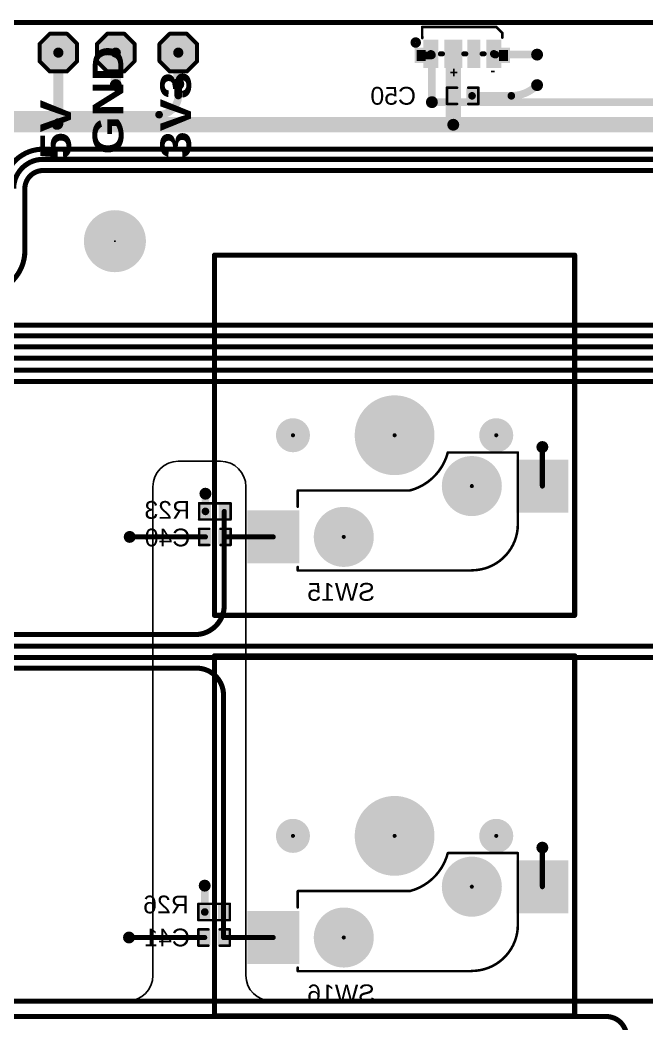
# Model space of a CAD drawing. Header units: inches. Extents: x 0 to 280, y 0 to 81.
# Drawn here: x 164.2 to 195.5, y 31.2 to 81.4 of the extents above; entities that cross this region are included whole.
import ezdxf

# ---------------------------------------------------------------- set-up
doc = ezdxf.new("R2010")
doc.units = ezdxf.units.IN
for name, color, linetype in [('Board Outline', 216, 'Continuous'), ('Bottom Layer', 5, 'Continuous'), ('Bottom Overlay', 54, 'Continuous'), ('Bottom Paste', 16, 'Continuous'), ('Bottom Solder', 6, 'Continuous'), ('Pad Holes', 156, 'Continuous'), ('Top Layer', 1, 'Continuous'), ('Top Overlay', 2, 'Continuous'), ('Top Paste', 8, 'Continuous'), ('Top Solder', 216, 'Continuous'), ('Via Holes', 16, 'Continuous')]:
    doc.layers.add(name, color=color, linetype=linetype)
doc.styles.add('Arial', font='', dxfattribs={"height": 0.2})
doc.styles.add('Arial Black_Bold', font='', dxfattribs={"height": 0.2})
doc.styles.add('Arial_Bold', font='', dxfattribs={"height": 0.2})
doc.styles.get('Arial').set_extended_font_data('Arial')
doc.styles.get('Arial Black_Bold').set_extended_font_data('Arial Black', bold=True)
doc.styles.get('Arial_Bold').set_extended_font_data('Arial', bold=True)

# ---------------------------------------------------------------- blocks, each defined once
blk = doc.blocks.new('T__________7')
at = {"layer": 'Top Layer'}
blk.add_hatch(color=1, dxfattribs=at).paths.add_polyline_path([(0.381, 0.762), (-0.381, 0.762), (-0.762, 0.381), (-0.762, -0.381), (-0.381, -0.762), (0.381, -0.762), (0.762, -0.381), (0.762, 0.381)])
at = {"layer": 'Top Paste'}
blk.add_hatch(color=8, dxfattribs=at).paths.add_polyline_path([(0.381, 0.762), (-0.381, 0.762), (-0.762, 0.381), (-0.762, -0.381), (-0.381, -0.762), (0.381, -0.762), (0.762, -0.381), (0.762, 0.381)])
at = {"layer": 'Top Solder'}
blk.add_hatch(color=216, dxfattribs=at).paths.add_polyline_path([(0.432, 0.864), (-0.432, 0.864), (-0.864, 0.432), (-0.864, -0.432), (-0.432, -0.864), (0.432, -0.864), (0.864, -0.432), (0.864, 0.432)])
at = {"layer": 'Top Overlay', "const_width": 0.2}
for points in [[(-0.94, 0.432), (-0.432, 0.94)], [(-0.432, 0.94), (0.432, 0.94)], [(0.432, 0.94), (0.94, 0.432)], [(-0.94, -0.432), (-0.94, 0.432)], [(0.94, -0.432), (0.94, 0.432)], [(-0.94, -0.432), (-0.432, -0.94)], [(0.432, -0.94), (0.94, -0.432)], [(-0.432, -0.94), (0.432, -0.94)]]:
    blk.add_lwpolyline(points, dxfattribs=at)
at = {"layer": 'Top Overlay', "const_width": 0.1}
for points in [[(-0.482, 0.94, 1), (-0.382, 0.94, 1)], [(-0.482, 0.94, 1), (-0.382, 0.94, 1)], [(0.382, 0.94, 1), (0.482, 0.94, 1)], [(0.382, 0.94, 1), (0.482, 0.94, 1)], [(-0.99, 0.432, 1), (-0.89, 0.432, 1)], [(-0.99, 0.432, 1), (-0.89, 0.432, 1)], [(0.89, 0.432, 1), (0.99, 0.432, 1)], [(0.89, 0.432, 1), (0.99, 0.432, 1)], [(-0.99, -0.432, 1), (-0.89, -0.432, 1)], [(-0.99, -0.432, 1), (-0.89, -0.432, 1)], [(0.89, -0.432, 1), (0.99, -0.432, 1)], [(0.89, -0.432, 1), (0.99, -0.432, 1)], [(-0.482, -0.94, 1), (-0.382, -0.94, 1)], [(-0.482, -0.94, 1), (-0.382, -0.94, 1)], [(0.382, -0.94, 1), (0.482, -0.94, 1)], [(0.382, -0.94, 1), (0.482, -0.94, 1)]]:
    blk.add_lwpolyline(points, format="xyb", close=True, dxfattribs=at)
blk = doc.blocks.new('T__________8')
at = {"layer": 'Top Layer'}
blk.add_hatch(color=1, dxfattribs=at).paths.add_polyline_path([(0.381, 0.762), (-0.381, 0.762), (-0.762, 0.381), (-0.762, -0.381), (-0.381, -0.762), (0.381, -0.762), (0.762, -0.381), (0.762, 0.381)])
at = {"layer": 'Top Paste'}
blk.add_hatch(color=8, dxfattribs=at).paths.add_polyline_path([(0.381, 0.762), (-0.381, 0.762), (-0.762, 0.381), (-0.762, -0.381), (-0.381, -0.762), (0.381, -0.762), (0.762, -0.381), (0.762, 0.381)])
at = {"layer": 'Top Solder'}
blk.add_hatch(color=216, dxfattribs=at).paths.add_polyline_path([(0.432, 0.864), (-0.432, 0.864), (-0.864, 0.432), (-0.864, -0.432), (-0.432, -0.864), (0.432, -0.864), (0.864, -0.432), (0.864, 0.432)])
at = {"layer": 'Top Overlay', "const_width": 0.2}
for points in [[(-0.94, 0.432), (-0.432, 0.94)], [(-0.432, 0.94), (0.432, 0.94)], [(0.432, 0.94), (0.94, 0.432)], [(-0.94, -0.432), (-0.94, 0.432)], [(0.94, -0.432), (0.94, 0.432)], [(-0.94, -0.432), (-0.432, -0.94)], [(0.432, -0.94), (0.94, -0.432)], [(-0.432, -0.94), (0.432, -0.94)]]:
    blk.add_lwpolyline(points, dxfattribs=at)
at = {"layer": 'Top Overlay', "const_width": 0.1}
for points in [[(-0.482, 0.94, 1), (-0.382, 0.94, 1)], [(-0.482, 0.94, 1), (-0.382, 0.94, 1)], [(0.382, 0.94, 1), (0.482, 0.94, 1)], [(0.382, 0.94, 1), (0.482, 0.94, 1)], [(-0.99, 0.432, 1), (-0.89, 0.432, 1)], [(-0.99, 0.432, 1), (-0.89, 0.432, 1)], [(0.89, 0.432, 1), (0.99, 0.432, 1)], [(0.89, 0.432, 1), (0.99, 0.432, 1)], [(-0.99, -0.432, 1), (-0.89, -0.432, 1)], [(-0.99, -0.432, 1), (-0.89, -0.432, 1)], [(0.89, -0.432, 1), (0.99, -0.432, 1)], [(0.89, -0.432, 1), (0.99, -0.432, 1)], [(-0.482, -0.94, 1), (-0.382, -0.94, 1)], [(-0.482, -0.94, 1), (-0.382, -0.94, 1)], [(0.382, -0.94, 1), (0.482, -0.94, 1)], [(0.382, -0.94, 1), (0.482, -0.94, 1)]]:
    blk.add_lwpolyline(points, format="xyb", close=True, dxfattribs=at)
blk = doc.blocks.new('T__________9')
at = {"layer": 'Top Layer'}
blk.add_hatch(color=1, dxfattribs=at).paths.add_polyline_path([(0.381, 0.762), (-0.381, 0.762), (-0.762, 0.381), (-0.762, -0.381), (-0.381, -0.762), (0.381, -0.762), (0.762, -0.381), (0.762, 0.381)])
at = {"layer": 'Top Paste'}
blk.add_hatch(color=8, dxfattribs=at).paths.add_polyline_path([(0.381, 0.762), (-0.381, 0.762), (-0.762, 0.381), (-0.762, -0.381), (-0.381, -0.762), (0.381, -0.762), (0.762, -0.381), (0.762, 0.381)])
at = {"layer": 'Top Solder'}
blk.add_hatch(color=216, dxfattribs=at).paths.add_polyline_path([(0.432, 0.864), (-0.432, 0.864), (-0.864, 0.432), (-0.864, -0.432), (-0.432, -0.864), (0.432, -0.864), (0.864, -0.432), (0.864, 0.432)])
at = {"layer": 'Top Overlay', "const_width": 0.2}
for points in [[(-0.94, 0.432), (-0.432, 0.94)], [(-0.432, 0.94), (0.432, 0.94)], [(0.432, 0.94), (0.94, 0.432)], [(-0.94, -0.432), (-0.94, 0.432)], [(0.94, -0.432), (0.94, 0.432)], [(-0.94, -0.432), (-0.432, -0.94)], [(0.432, -0.94), (0.94, -0.432)], [(-0.432, -0.94), (0.432, -0.94)]]:
    blk.add_lwpolyline(points, dxfattribs=at)
at = {"layer": 'Top Overlay', "const_width": 0.1}
for points in [[(-0.482, 0.94, 1), (-0.382, 0.94, 1)], [(-0.482, 0.94, 1), (-0.382, 0.94, 1)], [(0.382, 0.94, 1), (0.482, 0.94, 1)], [(0.382, 0.94, 1), (0.482, 0.94, 1)], [(-0.99, 0.432, 1), (-0.89, 0.432, 1)], [(-0.99, 0.432, 1), (-0.89, 0.432, 1)], [(0.89, 0.432, 1), (0.99, 0.432, 1)], [(0.89, 0.432, 1), (0.99, 0.432, 1)], [(-0.99, -0.432, 1), (-0.89, -0.432, 1)], [(-0.99, -0.432, 1), (-0.89, -0.432, 1)], [(0.89, -0.432, 1), (0.99, -0.432, 1)], [(0.89, -0.432, 1), (0.99, -0.432, 1)], [(-0.482, -0.94, 1), (-0.382, -0.94, 1)], [(-0.482, -0.94, 1), (-0.382, -0.94, 1)], [(0.382, -0.94, 1), (0.482, -0.94, 1)], [(0.382, -0.94, 1), (0.482, -0.94, 1)]]:
    blk.add_lwpolyline(points, format="xyb", close=True, dxfattribs=at)
blk = doc.blocks.new('SK6812SIDE_A_B_10')
at = {"layer": 'Bottom Layer'}
for points in [[(-1.85, 0.638), (-1.3, 0.638), (-1.3, -0.562), (-1.85, -0.562)], [(-0.8, 0.638), (-0.1, 0.638), (-0.1, -0.562), (-0.8, -0.562)], [(0.35, 0.638), (0.8, 0.638), (0.8, -0.562), (0.35, -0.562)], [(1.85, -0.562), (1.3, -0.562), (1.3, 0.638), (1.85, 0.638)], [(-2.285, 0.237), (-1.835, 0.237), (-1.835, -0.313), (-2.285, -0.313)], [(2.285, -0.313), (1.835, -0.313), (1.835, 0.237), (2.285, 0.237)]]:
    blk.add_hatch(color=5, dxfattribs=at).paths.add_polyline_path(points)
at = {"layer": 'Bottom Paste'}
for points in [[(-1.85, 0.638), (-1.3, 0.638), (-1.3, -0.562), (-1.85, -0.562)], [(-0.8, 0.638), (-0.1, 0.638), (-0.1, -0.562), (-0.8, -0.562)], [(0.35, 0.638), (0.8, 0.638), (0.8, -0.562), (0.35, -0.562)], [(1.85, -0.562), (1.3, -0.562), (1.3, 0.638), (1.85, 0.638)], [(-2.285, 0.237), (-1.835, 0.237), (-1.835, -0.313), (-2.285, -0.313)], [(2.285, -0.313), (1.835, -0.313), (1.835, 0.237), (2.285, 0.237)]]:
    blk.add_hatch(color=16, dxfattribs=at).paths.add_polyline_path(points)
at = {"layer": 'Bottom Solder'}
for points in [[(-1.952, 0.739), (-1.198, 0.739), (-1.198, -0.664), (-1.952, -0.664)], [(-0.902, 0.739), (0.002, 0.739), (0.002, -0.664), (-0.902, -0.664)], [(0.248, 0.739), (0.902, 0.739), (0.902, -0.664), (0.248, -0.664)], [(1.952, -0.664), (1.198, -0.664), (1.198, 0.739), (1.952, 0.739)], [(-2.387, 0.339), (-1.733, 0.339), (-1.733, -0.414), (-2.387, -0.414)], [(2.387, -0.414), (1.733, -0.414), (1.733, 0.339), (2.387, 0.339)]]:
    blk.add_hatch(color=6, dxfattribs=at).paths.add_polyline_path(points)
at = {"layer": 'Bottom Overlay'}
for points, const_width in [([(-2.006, 1.383), (1.704, 1.383)], 0.127), ([(-2.006, 1.383), (-2, 0.825)], 0.127), ([(1.704, 1.383), (2, 1.088)], 0.127), ([(2, 0.85), (2, 1.092)], 0.127), ([(-1.092, 0.038), (-0.994, 0.038)], 0.254), ([(0.078, 0.038), (0.176, 0.038)], 0.254), ([(0.992, 0.038), (1.09, 0.038)], 0.254)]:
    blk.add_lwpolyline(points, dxfattribs=dict(at, const_width=const_width))
for points, const_width in [([(-2.038, 1.383, 1), (-1.975, 1.383, 1)], 0.0635), ([(-2.038, 1.383, 1), (-1.975, 1.383, 1)], 0.0635), ([(1.673, 1.383, 1), (1.736, 1.383, 1)], 0.0635), ([(1.673, 1.383, 1), (1.736, 1.383, 1)], 0.0635), ([(1.968, 1.092, 1), (2.032, 1.092, 1)], 0.0635), ([(1.968, 1.088, 1), (2.032, 1.088, 1)], 0.0635), ([(-2.193, 0.604, 1), (-2.46, 0.604, 1)], 0.254), ([(-2.524, 0.604, 1), (-2.397, 0.604, 1)], 0.127), ([(-2.256, 0.604, 1), (-2.129, 0.604, 1)], 0.127), ([(-2.032, 0.825, 1), (-1.968, 0.825, 1)], 0.0635), ([(1.968, 0.85, 1), (2.032, 0.85, 1)], 0.0635), ([(-1.156, 0.038, 1), (-1.029, 0.038, 1)], 0.127), ([(-1.057, 0.038, 1), (-0.93, 0.038, 1)], 0.127), ([(0.014, 0.038, 1), (0.141, 0.038, 1)], 0.127), ([(0.113, 0.038, 1), (0.24, 0.038, 1)], 0.127), ([(0.929, 0.038, 1), (1.056, 0.038, 1)], 0.127), ([(1.027, 0.038, 1), (1.154, 0.038, 1)], 0.127)]:
    blk.add_lwpolyline(points, format="xyb", close=True, dxfattribs=dict(at, const_width=const_width))
at = {"layer": 'Bottom Overlay', "style": 'Arial_Bold', "text_generation_flag": 2}
for s, p in [('+', (-0.624, -0.652)), ('-', (1.408, -0.652))]:
    blk.add_text(s, height=0.5, rotation=180, dxfattribs=at).set_placement(p)
blk = doc.blocks.new('C___0402_B_14')
at = {"layer": 'Bottom Layer'}
for points in [[(-0.241, 0.318), (-0.241, -0.318), (-0.699, -0.318), (-0.699, 0.318)], [(0.699, 0.318), (0.699, -0.318), (0.241, -0.318), (0.241, 0.318)]]:
    blk.add_hatch(color=5, dxfattribs=at).paths.add_polyline_path(points)
at = {"layer": 'Bottom Paste'}
for points in [[(-0.241, 0.318), (-0.241, -0.318), (-0.699, -0.318), (-0.699, 0.318)], [(0.699, 0.318), (0.699, -0.318), (0.241, -0.318), (0.241, 0.318)]]:
    blk.add_hatch(color=16, dxfattribs=at).paths.add_polyline_path(points)
at = {"layer": 'Bottom Solder'}
for points in [[(-0.181, 0.377), (-0.181, -0.377), (-0.758, -0.377), (-0.758, 0.377)], [(0.758, 0.377), (0.758, -0.377), (0.181, -0.377), (0.181, 0.377)]]:
    blk.add_hatch(color=6, dxfattribs=at).paths.add_polyline_path(points)
at = {"layer": 'Bottom Overlay', "const_width": 0.127}
for points in [[(-0.279, 0.406), (-0.787, 0.406)], [(-0.787, 0.406), (-0.787, -0.406)], [(0.787, 0.406), (0.279, 0.406)], [(0.787, 0.406), (0.787, -0.406)], [(-0.279, -0.406), (-0.787, -0.406)], [(0.787, -0.406), (0.279, -0.406)]]:
    blk.add_lwpolyline(points, dxfattribs=at)
at = {"layer": 'Bottom Overlay', "const_width": 0.0635}
for points in [[(-0.819, 0.406, 1), (-0.756, 0.406, 1)], [(-0.819, 0.406, 1), (-0.756, 0.406, 1)], [(-0.311, 0.406, 1), (-0.248, 0.406, 1)], [(0.248, 0.406, 1), (0.311, 0.406, 1)], [(0.756, 0.406, 1), (0.819, 0.406, 1)], [(0.756, 0.406, 1), (0.819, 0.406, 1)], [(-0.819, -0.406, 1), (-0.756, -0.406, 1)], [(-0.819, -0.406, 1), (-0.756, -0.406, 1)], [(-0.311, -0.406, 1), (-0.248, -0.406, 1)], [(0.248, -0.406, 1), (0.311, -0.406, 1)], [(0.756, -0.406, 1), (0.819, -0.406, 1)], [(0.756, -0.406, 1), (0.819, -0.406, 1)]]:
    blk.add_lwpolyline(points, format="xyb", close=True, dxfattribs=at)
blk = doc.blocks.new('____0402_B_27')
at = {"layer": 'Bottom Layer'}
for points in [[(-0.241, 0.317), (-0.241, -0.318), (-0.699, -0.318), (-0.699, 0.317)], [(0.699, 0.317), (0.699, -0.318), (0.241, -0.318), (0.241, 0.317)]]:
    blk.add_hatch(color=5, dxfattribs=at).paths.add_polyline_path(points)
at = {"layer": 'Bottom Paste'}
for points in [[(-0.241, 0.317), (-0.241, -0.318), (-0.699, -0.318), (-0.699, 0.317)], [(0.699, 0.317), (0.699, -0.318), (0.241, -0.318), (0.241, 0.317)]]:
    blk.add_hatch(color=16, dxfattribs=at).paths.add_polyline_path(points)
at = {"layer": 'Bottom Solder'}
for points in [[(-0.181, 0.377), (-0.181, -0.377), (-0.758, -0.377), (-0.758, 0.377)], [(0.758, 0.377), (0.758, -0.377), (0.181, -0.377), (0.181, 0.377)]]:
    blk.add_hatch(color=6, dxfattribs=at).paths.add_polyline_path(points)
at = {"layer": 'Bottom Overlay', "const_width": 0.127}
for points in [[(-0.787, -0.406), (-0.787, 0.406)], [(-0.787, 0.406), (-0.279, 0.406)], [(0.279, 0.406), (0.787, 0.406)], [(0.787, -0.406), (0.787, 0.406)], [(-0.787, -0.406), (-0.279, -0.406)], [(0.279, -0.406), (0.787, -0.406)]]:
    blk.add_lwpolyline(points, dxfattribs=at)
at = {"layer": 'Bottom Overlay', "const_width": 0.0635}
for points in [[(-0.819, 0.406, 1), (-0.756, 0.406, 1)], [(-0.819, 0.406, 1), (-0.756, 0.406, 1)], [(-0.311, 0.406, 1), (-0.248, 0.406, 1)], [(0.248, 0.406, 1), (0.311, 0.406, 1)], [(0.756, 0.406, 1), (0.819, 0.406, 1)], [(0.756, 0.406, 1), (0.819, 0.406, 1)], [(-0.819, -0.406, 1), (-0.756, -0.406, 1)], [(-0.819, -0.406, 1), (-0.756, -0.406, 1)], [(-0.311, -0.406, 1), (-0.248, -0.406, 1)], [(0.248, -0.406, 1), (0.311, -0.406, 1)], [(0.756, -0.406, 1), (0.819, -0.406, 1)], [(0.756, -0.406, 1), (0.819, -0.406, 1)]]:
    blk.add_lwpolyline(points, format="xyb", close=True, dxfattribs=at)
blk = doc.blocks.new('____0402_B_28')
at = {"layer": 'Bottom Layer'}
for points in [[(-0.241, 0.317), (-0.241, -0.318), (-0.699, -0.318), (-0.699, 0.317)], [(0.699, 0.317), (0.699, -0.318), (0.241, -0.318), (0.241, 0.317)]]:
    blk.add_hatch(color=5, dxfattribs=at).paths.add_polyline_path(points)
at = {"layer": 'Bottom Paste'}
for points in [[(-0.241, 0.317), (-0.241, -0.318), (-0.699, -0.318), (-0.699, 0.317)], [(0.699, 0.317), (0.699, -0.318), (0.241, -0.318), (0.241, 0.317)]]:
    blk.add_hatch(color=16, dxfattribs=at).paths.add_polyline_path(points)
at = {"layer": 'Bottom Solder'}
for points in [[(-0.181, 0.377), (-0.181, -0.377), (-0.758, -0.377), (-0.758, 0.377)], [(0.758, 0.377), (0.758, -0.377), (0.181, -0.377), (0.181, 0.377)]]:
    blk.add_hatch(color=6, dxfattribs=at).paths.add_polyline_path(points)
at = {"layer": 'Bottom Overlay', "const_width": 0.127}
for points in [[(-0.787, -0.406), (-0.787, 0.406)], [(-0.787, 0.406), (-0.279, 0.406)], [(0.279, 0.406), (0.787, 0.406)], [(0.787, -0.406), (0.787, 0.406)], [(-0.787, -0.406), (-0.279, -0.406)], [(0.279, -0.406), (0.787, -0.406)]]:
    blk.add_lwpolyline(points, dxfattribs=at)
at = {"layer": 'Bottom Overlay', "const_width": 0.0635}
for points in [[(-0.819, 0.406, 1), (-0.756, 0.406, 1)], [(-0.819, 0.406, 1), (-0.756, 0.406, 1)], [(-0.311, 0.406, 1), (-0.248, 0.406, 1)], [(0.248, 0.406, 1), (0.311, 0.406, 1)], [(0.756, 0.406, 1), (0.819, 0.406, 1)], [(0.756, 0.406, 1), (0.819, 0.406, 1)], [(-0.819, -0.406, 1), (-0.756, -0.406, 1)], [(-0.819, -0.406, 1), (-0.756, -0.406, 1)], [(-0.311, -0.406, 1), (-0.248, -0.406, 1)], [(0.248, -0.406, 1), (0.311, -0.406, 1)], [(0.756, -0.406, 1), (0.819, -0.406, 1)], [(0.756, -0.406, 1), (0.819, -0.406, 1)]]:
    blk.add_lwpolyline(points, format="xyb", close=True, dxfattribs=at)
blk = doc.blocks.new('CPG151101S11_16_B_53')
at = {"layer": 'Bottom Layer'}
for points in [[(5.475, 3.815), (7.975, 3.815), (7.975, 1.265), (5.475, 1.265)], [(-7.975, 1.275), (-5.475, 1.275), (-5.475, -1.275), (-7.975, -1.275)]]:
    blk.add_hatch(color=5, dxfattribs=at).paths.add_polyline_path(points)
at = {"layer": 'Bottom Paste'}
for points in [[(5.475, 3.815), (7.975, 3.815), (7.975, 1.265), (5.475, 1.265)], [(-7.975, 1.275), (-5.475, 1.275), (-5.475, -1.275), (-7.975, -1.275)]]:
    blk.add_hatch(color=16, dxfattribs=at).paths.add_polyline_path(points)
at = {"layer": 'Bottom Solder'}
for points in [[(5.425, 3.865), (8.025, 3.865), (8.025, 1.215), (5.425, 1.215)], [(-8.025, 1.325), (-5.425, 1.325), (-5.425, -1.325), (-8.025, -1.325)]]:
    blk.add_hatch(color=6, dxfattribs=at).paths.add_polyline_path(points)
h = blk.add_hatch(color=6, dxfattribs=at)
edge = h.paths.add_edge_path()
edge.add_arc((3.2, 2.54), 0.102, 0, 360)
h = blk.add_hatch(color=6, dxfattribs=at)
edge = h.paths.add_edge_path()
edge.add_arc((-3.2, 0), 0.102, 0, 360)
h = blk.add_hatch(color=6, dxfattribs=at)
edge = h.paths.add_edge_path()
edge.add_arc((-4.42, -2.54), 0.102, 0, 360)
h = blk.add_hatch(color=6, dxfattribs=at)
edge = h.paths.add_edge_path()
edge.add_arc((0.66, -2.54), 0.102, 0, 360)
h = blk.add_hatch(color=6, dxfattribs=at)
edge = h.paths.add_edge_path()
edge.add_arc((5.74, -2.54), 0.102, 0, 360)
at = {"layer": 'Pad Holes'}
h = blk.add_hatch(color=7, dxfattribs=at)
edge = h.paths.add_edge_path()
edge.add_arc((3.2, 2.54), 1.5, 0, 360)
h = blk.add_hatch(color=7, dxfattribs=at)
edge = h.paths.add_edge_path()
edge.add_arc((-3.2, 0), 1.5, 0, 360)
h = blk.add_hatch(color=7, dxfattribs=at)
edge = h.paths.add_edge_path()
edge.add_arc((0.66, -2.54), 1.994, 0, 360)
h = blk.add_hatch(color=7, dxfattribs=at)
edge = h.paths.add_edge_path()
edge.add_arc((-4.42, -2.54), 0.851, 0, 360)
h = blk.add_hatch(color=7, dxfattribs=at)
edge = h.paths.add_edge_path()
edge.add_arc((5.74, -2.54), 0.851, 0, 360)
at = {"layer": 'Top Solder'}
h = blk.add_hatch(color=216, dxfattribs=at)
edge = h.paths.add_edge_path()
edge.add_arc((3.2, 2.54), 0.102, 0, 360)
h = blk.add_hatch(color=216, dxfattribs=at)
edge = h.paths.add_edge_path()
edge.add_arc((-3.2, 0), 0.102, 0, 360)
h = blk.add_hatch(color=216, dxfattribs=at)
edge = h.paths.add_edge_path()
edge.add_arc((-4.42, -2.54), 0.102, 0, 360)
h = blk.add_hatch(color=216, dxfattribs=at)
edge = h.paths.add_edge_path()
edge.add_arc((0.66, -2.54), 0.102, 0, 360)
h = blk.add_hatch(color=216, dxfattribs=at)
edge = h.paths.add_edge_path()
edge.add_arc((5.74, -2.54), 0.102, 0, 360)
at = {"layer": 'Bottom Overlay', "const_width": 0.127}
for points in [[(-5.5, 1.906, -0.414214), (-3.196, 4.21)], [(5.5, 4.22, -0.414214), (5.49, 4.21)], [(-2, -1.68, -0.271686), (-0.1, 0.22)]]:
    blk.add_lwpolyline(points, format="xyb", dxfattribs=at)
at = {"layer": 'Bottom Overlay', "const_width": 0.0635}
for points in [[(-3.228, 4.21, 1), (-3.165, 4.21, 1)], [(-3.218, 4.22, 1), (-3.155, 4.22, 1)], [(5.458, 4.21, 1), (5.522, 4.21, 1)], [(5.468, 4.22, 1), (5.532, 4.22, 1)], [(5.468, 4.22, 1), (5.532, 4.22, 1)], [(5.468, 4.22, 1), (5.532, 4.22, 1)], [(5.468, 4.046, 1), (5.532, 4.046, 1)], [(-5.532, 1.906, 1), (-5.468, 1.906, 1)], [(-5.532, 1.906, 1), (-5.468, 1.906, 1)], [(5.468, 1.034, 1), (5.532, 1.034, 1)], [(5.468, 0.47, 1), (5.532, 0.47, 1)], [(5.468, 0.47, 1), (5.532, 0.47, 1)], [(5.468, 0.47, 1), (5.532, 0.47, 1)], [(5.468, 0.47, 1), (5.532, 0.47, 1)], [(-0.132, 0.22, 1), (-0.068, 0.22, 1)], [(-0.132, 0.22, 1), (-0.068, 0.22, 1)], [(0.118, 0.22, 1), (0.182, 0.22, 1)], [(0.118, 0.22, 1), (0.182, 0.22, 1)], [(1.158, 0.22, 1), (1.222, 0.22, 1)], [(1.158, 0.22, 1), (1.222, 0.22, 1)], [(5.468, 0.22, 1), (5.532, 0.22, 1)], [(5.468, 0.22, 1), (5.532, 0.22, 1)], [(-5.532, -1.506, 1), (-5.468, -1.506, 1)], [(-5.532, -1.506, 1), (-5.468, -1.506, 1)], [(-5.532, -1.68, 1), (-5.468, -1.68, 1)], [(-5.532, -1.68, 1), (-5.468, -1.68, 1)], [(-2.032, -1.68, 1), (-1.968, -1.68, 1)], [(-2.032, -1.68, 1), (-1.968, -1.68, 1)]]:
    blk.add_lwpolyline(points, format="xyb", close=True, dxfattribs=at)
at = {"layer": 'Bottom Overlay', "const_width": 0.127}
for points in [[(5.5, 4.22), (-3.186, 4.22)], [(5.5, 4.22), (5.5, 4.046)], [(-5.5, 1.906), (-5.5, -1.506)], [(5.5, 1.034), (5.5, 0.47)], [(5.5, 0.47), (5.5, 0.47)], [(5.5, 0.47), (5.5, 0.22)], [(0.15, 0.22), (-0.1, 0.22)], [(1.19, 0.22), (0.15, 0.22)], [(5.5, 0.22), (1.19, 0.22)], [(-5.5, -1.506), (-5.5, -1.68)], [(-2, -1.68), (-5.5, -1.68)]]:
    blk.add_lwpolyline(points, dxfattribs=at)
blk = doc.blocks.new('CPG151101S11_16_B_54')
at = {"layer": 'Bottom Layer'}
for points in [[(5.475, 3.815), (7.975, 3.815), (7.975, 1.265), (5.475, 1.265)], [(-7.975, 1.275), (-5.475, 1.275), (-5.475, -1.275), (-7.975, -1.275)]]:
    blk.add_hatch(color=5, dxfattribs=at).paths.add_polyline_path(points)
at = {"layer": 'Bottom Paste'}
for points in [[(5.475, 3.815), (7.975, 3.815), (7.975, 1.265), (5.475, 1.265)], [(-7.975, 1.275), (-5.475, 1.275), (-5.475, -1.275), (-7.975, -1.275)]]:
    blk.add_hatch(color=16, dxfattribs=at).paths.add_polyline_path(points)
at = {"layer": 'Bottom Solder'}
for points in [[(5.425, 3.865), (8.025, 3.865), (8.025, 1.215), (5.425, 1.215)], [(-8.025, 1.325), (-5.425, 1.325), (-5.425, -1.325), (-8.025, -1.325)]]:
    blk.add_hatch(color=6, dxfattribs=at).paths.add_polyline_path(points)
h = blk.add_hatch(color=6, dxfattribs=at)
edge = h.paths.add_edge_path()
edge.add_arc((3.2, 2.54), 0.102, 0, 360)
h = blk.add_hatch(color=6, dxfattribs=at)
edge = h.paths.add_edge_path()
edge.add_arc((-3.2, 0), 0.102, 0, 360)
h = blk.add_hatch(color=6, dxfattribs=at)
edge = h.paths.add_edge_path()
edge.add_arc((-4.42, -2.54), 0.102, 0, 360)
h = blk.add_hatch(color=6, dxfattribs=at)
edge = h.paths.add_edge_path()
edge.add_arc((0.66, -2.54), 0.102, 0, 360)
h = blk.add_hatch(color=6, dxfattribs=at)
edge = h.paths.add_edge_path()
edge.add_arc((5.74, -2.54), 0.102, 0, 360)
at = {"layer": 'Pad Holes'}
h = blk.add_hatch(color=7, dxfattribs=at)
edge = h.paths.add_edge_path()
edge.add_arc((3.2, 2.54), 1.5, 0, 360)
h = blk.add_hatch(color=7, dxfattribs=at)
edge = h.paths.add_edge_path()
edge.add_arc((-3.2, 0), 1.5, 0, 360)
h = blk.add_hatch(color=7, dxfattribs=at)
edge = h.paths.add_edge_path()
edge.add_arc((0.66, -2.54), 1.994, 0, 360)
h = blk.add_hatch(color=7, dxfattribs=at)
edge = h.paths.add_edge_path()
edge.add_arc((-4.42, -2.54), 0.851, 0, 360)
h = blk.add_hatch(color=7, dxfattribs=at)
edge = h.paths.add_edge_path()
edge.add_arc((5.74, -2.54), 0.851, 0, 360)
at = {"layer": 'Top Solder'}
h = blk.add_hatch(color=216, dxfattribs=at)
edge = h.paths.add_edge_path()
edge.add_arc((3.2, 2.54), 0.102, 0, 360)
h = blk.add_hatch(color=216, dxfattribs=at)
edge = h.paths.add_edge_path()
edge.add_arc((-3.2, 0), 0.102, 0, 360)
h = blk.add_hatch(color=216, dxfattribs=at)
edge = h.paths.add_edge_path()
edge.add_arc((-4.42, -2.54), 0.102, 0, 360)
h = blk.add_hatch(color=216, dxfattribs=at)
edge = h.paths.add_edge_path()
edge.add_arc((0.66, -2.54), 0.102, 0, 360)
h = blk.add_hatch(color=216, dxfattribs=at)
edge = h.paths.add_edge_path()
edge.add_arc((5.74, -2.54), 0.102, 0, 360)
at = {"layer": 'Bottom Overlay', "const_width": 0.127}
for points in [[(-5.5, 1.906, -0.414214), (-3.196, 4.21)], [(5.5, 4.22, -0.414214), (5.49, 4.21)], [(-2, -1.68, -0.271686), (-0.1, 0.22)]]:
    blk.add_lwpolyline(points, format="xyb", dxfattribs=at)
at = {"layer": 'Bottom Overlay', "const_width": 0.0635}
for points in [[(-3.228, 4.21, 1), (-3.165, 4.21, 1)], [(-3.218, 4.22, 1), (-3.155, 4.22, 1)], [(5.458, 4.21, 1), (5.522, 4.21, 1)], [(5.468, 4.22, 1), (5.532, 4.22, 1)], [(5.468, 4.22, 1), (5.532, 4.22, 1)], [(5.468, 4.22, 1), (5.532, 4.22, 1)], [(5.468, 4.046, 1), (5.532, 4.046, 1)], [(-5.532, 1.906, 1), (-5.468, 1.906, 1)], [(-5.532, 1.906, 1), (-5.468, 1.906, 1)], [(5.468, 1.034, 1), (5.532, 1.034, 1)], [(5.468, 0.47, 1), (5.532, 0.47, 1)], [(5.468, 0.47, 1), (5.532, 0.47, 1)], [(5.468, 0.47, 1), (5.532, 0.47, 1)], [(5.468, 0.47, 1), (5.532, 0.47, 1)], [(-0.132, 0.22, 1), (-0.068, 0.22, 1)], [(-0.132, 0.22, 1), (-0.068, 0.22, 1)], [(0.118, 0.22, 1), (0.182, 0.22, 1)], [(0.118, 0.22, 1), (0.182, 0.22, 1)], [(1.158, 0.22, 1), (1.222, 0.22, 1)], [(1.158, 0.22, 1), (1.222, 0.22, 1)], [(5.468, 0.22, 1), (5.532, 0.22, 1)], [(5.468, 0.22, 1), (5.532, 0.22, 1)], [(-5.532, -1.506, 1), (-5.468, -1.506, 1)], [(-5.532, -1.506, 1), (-5.468, -1.506, 1)], [(-5.532, -1.68, 1), (-5.468, -1.68, 1)], [(-5.532, -1.68, 1), (-5.468, -1.68, 1)], [(-2.032, -1.68, 1), (-1.968, -1.68, 1)], [(-2.032, -1.68, 1), (-1.968, -1.68, 1)]]:
    blk.add_lwpolyline(points, format="xyb", close=True, dxfattribs=at)
at = {"layer": 'Bottom Overlay', "const_width": 0.127}
for points in [[(5.5, 4.22), (-3.186, 4.22)], [(5.5, 4.22), (5.5, 4.046)], [(-5.5, 1.906), (-5.5, -1.506)], [(5.5, 1.034), (5.5, 0.47)], [(5.5, 0.47), (5.5, 0.47)], [(5.5, 0.47), (5.5, 0.22)], [(0.15, 0.22), (-0.1, 0.22)], [(1.19, 0.22), (0.15, 0.22)], [(5.5, 0.22), (1.19, 0.22)], [(-5.5, -1.506), (-5.5, -1.68)], [(-2, -1.68), (-5.5, -1.68)]]:
    blk.add_lwpolyline(points, dxfattribs=at)
blk = doc.blocks.new('R___0402_B_85')
at = {"layer": 'Bottom Layer'}
for points in [[(-0.241, 0.317), (-0.241, -0.318), (-0.699, -0.318), (-0.699, 0.317)], [(0.699, 0.317), (0.699, -0.318), (0.241, -0.318), (0.241, 0.317)]]:
    blk.add_hatch(color=5, dxfattribs=at).paths.add_polyline_path(points)
at = {"layer": 'Bottom Paste'}
for points in [[(-0.241, 0.317), (-0.241, -0.318), (-0.699, -0.318), (-0.699, 0.317)], [(0.699, 0.317), (0.699, -0.318), (0.241, -0.318), (0.241, 0.317)]]:
    blk.add_hatch(color=16, dxfattribs=at).paths.add_polyline_path(points)
at = {"layer": 'Bottom Solder'}
for points in [[(-0.186, 0.373), (-0.186, -0.373), (-0.754, -0.373), (-0.754, 0.373)], [(0.754, 0.373), (0.754, -0.373), (0.186, -0.373), (0.186, 0.373)]]:
    blk.add_hatch(color=6, dxfattribs=at).paths.add_polyline_path(points)
at = {"layer": 'Bottom Overlay'}
for points, const_width in [([(-0.787, -0.406), (-0.787, 0.406)], 0.127), ([(-0.787, 0.406), (0.787, 0.406)], 0.127), ([(-0.813, 0.432), (0.813, 0.432)], 0.00323), ([(0.787, -0.406), (0.787, 0.406)], 0.127), ([(-0.787, -0.406), (0.787, -0.406)], 0.127)]:
    blk.add_lwpolyline(points, dxfattribs=dict(at, const_width=const_width))
for points, const_width in [([(-0.819, 0.406, 1), (-0.756, 0.406, 1)], 0.0635), ([(-0.819, 0.406, 1), (-0.756, 0.406, 1)], 0.0635), ([(-0.814, 0.432, 1), (-0.812, 0.432, 1)], 0.00161), ([(0.756, 0.406, 1), (0.819, 0.406, 1)], 0.0635), ([(0.756, 0.406, 1), (0.819, 0.406, 1)], 0.0635), ([(0.812, 0.432, 1), (0.814, 0.432, 1)], 0.00161), ([(-0.819, -0.406, 1), (-0.756, -0.406, 1)], 0.0635), ([(-0.819, -0.406, 1), (-0.756, -0.406, 1)], 0.0635), ([(0.756, -0.406, 1), (0.819, -0.406, 1)], 0.0635), ([(0.756, -0.406, 1), (0.819, -0.406, 1)], 0.0635)]:
    blk.add_lwpolyline(points, format="xyb", close=True, dxfattribs=dict(at, const_width=const_width))
blk = doc.blocks.new('R___0402_B_88')
at = {"layer": 'Bottom Layer'}
for points in [[(-0.241, 0.317), (-0.241, -0.318), (-0.699, -0.318), (-0.699, 0.317)], [(0.699, 0.317), (0.699, -0.318), (0.241, -0.318), (0.241, 0.317)]]:
    blk.add_hatch(color=5, dxfattribs=at).paths.add_polyline_path(points)
at = {"layer": 'Bottom Paste'}
for points in [[(-0.241, 0.317), (-0.241, -0.318), (-0.699, -0.318), (-0.699, 0.317)], [(0.699, 0.317), (0.699, -0.318), (0.241, -0.318), (0.241, 0.317)]]:
    blk.add_hatch(color=16, dxfattribs=at).paths.add_polyline_path(points)
at = {"layer": 'Bottom Solder'}
for points in [[(-0.186, 0.373), (-0.186, -0.373), (-0.754, -0.373), (-0.754, 0.373)], [(0.754, 0.373), (0.754, -0.373), (0.186, -0.373), (0.186, 0.373)]]:
    blk.add_hatch(color=6, dxfattribs=at).paths.add_polyline_path(points)
at = {"layer": 'Bottom Overlay'}
for points, const_width in [([(-0.787, -0.406), (-0.787, 0.406)], 0.127), ([(-0.787, 0.406), (0.787, 0.406)], 0.127), ([(-0.813, 0.432), (0.813, 0.432)], 0.00323), ([(0.787, -0.406), (0.787, 0.406)], 0.127), ([(-0.787, -0.406), (0.787, -0.406)], 0.127)]:
    blk.add_lwpolyline(points, dxfattribs=dict(at, const_width=const_width))
for points, const_width in [([(-0.819, 0.406, 1), (-0.756, 0.406, 1)], 0.0635), ([(-0.819, 0.406, 1), (-0.756, 0.406, 1)], 0.0635), ([(-0.814, 0.432, 1), (-0.812, 0.432, 1)], 0.00161), ([(0.756, 0.406, 1), (0.819, 0.406, 1)], 0.0635), ([(0.756, 0.406, 1), (0.819, 0.406, 1)], 0.0635), ([(0.812, 0.432, 1), (0.814, 0.432, 1)], 0.00161), ([(-0.819, -0.406, 1), (-0.756, -0.406, 1)], 0.0635), ([(-0.819, -0.406, 1), (-0.756, -0.406, 1)], 0.0635), ([(0.756, -0.406, 1), (0.819, -0.406, 1)], 0.0635), ([(0.756, -0.406, 1), (0.819, -0.406, 1)], 0.0635)]:
    blk.add_lwpolyline(points, format="xyb", close=True, dxfattribs=dict(at, const_width=const_width))

msp = doc.modelspace()

# ---------------------------------------------------------------- hatches: boundary and pattern name
at = {"layer": 'Bottom Layer'}
h = msp.add_hatch(color=5, dxfattribs=at)
edge = h.paths.add_edge_path()
edge.add_arc((189.992, 79.681), 0.3, 0, 360)
h = msp.add_hatch(color=5, dxfattribs=at)
edge = h.paths.add_edge_path()
edge.add_arc((168.935, 78.156), 0.3, 0, 360)
h = msp.add_hatch(color=5, dxfattribs=at)
edge = h.paths.add_edge_path()
edge.add_arc((172.06, 78.207), 0.3, 0, 360)
h = msp.add_hatch(color=5, dxfattribs=at)
edge = h.paths.add_edge_path()
edge.add_arc((189.992, 78.156), 0.3, 0, 360)
h = msp.add_hatch(color=5, dxfattribs=at)
edge = h.paths.add_edge_path()
edge.add_arc((184.734, 77.305), 0.3, 0, 360)
h = msp.add_hatch(color=5, dxfattribs=at)
edge = h.paths.add_edge_path()
edge.add_arc((185.801, 76.175), 0.3, 0, 360)
h = msp.add_hatch(color=5, dxfattribs=at)
edge = h.paths.add_edge_path()
edge.add_arc((190.255, 60.071), 0.3, 0, 360)
h = msp.add_hatch(color=5, dxfattribs=at)
edge = h.paths.add_edge_path()
edge.add_arc((173.417, 57.739), 0.3, 0, 360)
h = msp.add_hatch(color=5, dxfattribs=at)
edge = h.paths.add_edge_path()
edge.add_arc((169.632, 55.58), 0.3, 0, 360)
h = msp.add_hatch(color=5, dxfattribs=at)
edge = h.paths.add_edge_path()
edge.add_arc((190.255, 40.051), 0.3, 0, 360)
h = msp.add_hatch(color=5, dxfattribs=at)
edge = h.paths.add_edge_path()
edge.add_arc((173.38, 38.154), 0.3, 0, 360)
h = msp.add_hatch(color=5, dxfattribs=at)
edge = h.paths.add_edge_path()
edge.add_arc((169.596, 35.56), 0.3, 0, 360)
at = {"layer": 'Bottom Solder'}
h = msp.add_hatch(color=6, dxfattribs=at)
edge = h.paths.add_edge_path()
edge.add_arc((168.892, 70.358), 0.0508, 0, 360)
at = {"layer": 'Pad Holes'}
h = msp.add_hatch(color=7, dxfattribs=at)
edge = h.paths.add_edge_path()
edge.add_arc((168.892, 70.358), 1.55, 0, 360)
at = {"layer": 'Top Layer'}
h = msp.add_hatch(color=1, dxfattribs=at)
edge = h.paths.add_edge_path()
edge.add_arc((189.992, 79.681), 0.3, 0, 360)
h = msp.add_hatch(color=1, dxfattribs=at)
edge = h.paths.add_edge_path()
edge.add_arc((168.935, 78.156), 0.3, 0, 360)
h = msp.add_hatch(color=1, dxfattribs=at)
edge = h.paths.add_edge_path()
edge.add_arc((172.06, 78.207), 0.3, 0, 360)
h = msp.add_hatch(color=1, dxfattribs=at)
edge = h.paths.add_edge_path()
edge.add_arc((189.992, 78.156), 0.3, 0, 360)
h = msp.add_hatch(color=1, dxfattribs=at)
edge = h.paths.add_edge_path()
edge.add_arc((184.734, 77.305), 0.3, 0, 360)
h = msp.add_hatch(color=1, dxfattribs=at)
edge = h.paths.add_edge_path()
edge.add_arc((185.801, 76.175), 0.3, 0, 360)
h = msp.add_hatch(color=1, dxfattribs=at)
edge = h.paths.add_edge_path()
edge.add_arc((190.255, 60.071), 0.3, 0, 360)
h = msp.add_hatch(color=1, dxfattribs=at)
edge = h.paths.add_edge_path()
edge.add_arc((173.417, 57.739), 0.3, 0, 360)
h = msp.add_hatch(color=1, dxfattribs=at)
edge = h.paths.add_edge_path()
edge.add_arc((169.632, 55.58), 0.3, 0, 360)
h = msp.add_hatch(color=1, dxfattribs=at)
edge = h.paths.add_edge_path()
edge.add_arc((190.255, 40.051), 0.3, 0, 360)
h = msp.add_hatch(color=1, dxfattribs=at)
edge = h.paths.add_edge_path()
edge.add_arc((173.38, 38.154), 0.3, 0, 360)
h = msp.add_hatch(color=1, dxfattribs=at)
edge = h.paths.add_edge_path()
edge.add_arc((169.596, 35.56), 0.3, 0, 360)
at = {"layer": 'Top Solder'}
h = msp.add_hatch(color=216, dxfattribs=at)
edge = h.paths.add_edge_path()
edge.add_arc((168.892, 70.358), 0.0508, 0, 360)
at = {"layer": 'Via Holes'}
h = msp.add_hatch(color=7, dxfattribs=at)
edge = h.paths.add_edge_path()
edge.add_arc((189.992, 79.681), 0.15, 0, 360)
h = msp.add_hatch(color=7, dxfattribs=at)
edge = h.paths.add_edge_path()
edge.add_arc((168.935, 78.156), 0.15, 0, 360)
h = msp.add_hatch(color=7, dxfattribs=at)
edge = h.paths.add_edge_path()
edge.add_arc((172.06, 78.207), 0.15, 0, 360)
h = msp.add_hatch(color=7, dxfattribs=at)
edge = h.paths.add_edge_path()
edge.add_arc((189.992, 78.156), 0.15, 0, 360)
h = msp.add_hatch(color=7, dxfattribs=at)
edge = h.paths.add_edge_path()
edge.add_arc((184.734, 77.305), 0.15, 0, 360)
h = msp.add_hatch(color=7, dxfattribs=at)
edge = h.paths.add_edge_path()
edge.add_arc((185.801, 76.175), 0.15, 0, 360)
h = msp.add_hatch(color=7, dxfattribs=at)
edge = h.paths.add_edge_path()
edge.add_arc((190.255, 60.071), 0.15, 0, 360)
h = msp.add_hatch(color=7, dxfattribs=at)
edge = h.paths.add_edge_path()
edge.add_arc((173.417, 57.739), 0.15, 0, 360)
h = msp.add_hatch(color=7, dxfattribs=at)
edge = h.paths.add_edge_path()
edge.add_arc((169.632, 55.58), 0.15, 0, 360)
h = msp.add_hatch(color=7, dxfattribs=at)
edge = h.paths.add_edge_path()
edge.add_arc((190.255, 40.051), 0.15, 0, 360)
h = msp.add_hatch(color=7, dxfattribs=at)
edge = h.paths.add_edge_path()
edge.add_arc((173.38, 38.154), 0.15, 0, 360)
h = msp.add_hatch(color=7, dxfattribs=at)
edge = h.paths.add_edge_path()
edge.add_arc((169.596, 35.56), 0.15, 0, 360)

# ---------------------------------------------------------------- linework, layer by layer
at = {"layer": 'Board Outline', "const_width": 0.254}
msp.add_lwpolyline([(2.997, 81.28), (276.403, 81.28)], dxfattribs=at)
at = {"layer": 'Bottom Layer'}
for points, const_width in [([(184.192, 79.643), (184.734, 79.643)], 0.381), ([(184.677, 79.643), (184.734, 79.643)], 0.381), ([(184.734, 79.643), (184.734, 79.661)], 0.381), ([(184.734, 77.305), (184.734, 79.661)], 0.381), ([(185.802, 76.175), (185.802, 79.718)], 0.762), ([(187.918, 79.681), (189.992, 79.681)], 0.381), ([(172.06, 77.639), (172.06, 78.207)], 0.381), ([(186.741, 77.622), (188.704, 77.622)], 0.381), ([(158.543, 76.679), (171.1, 76.679)], 0.381), ([(185.801, 76.175), (185.802, 76.175)], 0.762), ([(165.303, 74.957), (265.477, 74.957)], 0.254), ([(165.303, 74.449), (265.391, 74.449)], 0.254), ([(165.303, 73.889), (265.379, 73.889)], 0.254), ([(164.391, 69.875), (164.391, 72.976)], 0.254), ([(148.887, 66.167), (247.29, 66.167)], 0.254), ([(149.091, 65.634), (246.759, 65.634)], 0.254), ([(149.304, 65.075), (246.018, 65.075)], 0.254), ([(149.5, 64.514), (245.093, 64.514)], 0.254), ([(149.835, 63.906), (244.921, 63.906)], 0.254), ([(149.835, 63.348), (244.768, 63.348)], 0.254), ([(190.255, 58.12), (190.255, 60.071)], 0.254), ([(173.417, 56.855), (173.417, 57.739)], 0.381), ([(174.357, 52.163), (174.357, 56.855)], 0.254), ([(169.632, 55.58), (173.417, 55.58)], 0.254), ([(174.357, 55.58), (176.805, 55.58)], 0.254), ([(127.369, 50.698), (172.892, 50.698)], 0.254), ([(127.429, 50.116), (212.664, 50.116)], 0.254), ([(127.316, 49.555), (212.767, 49.555)], 0.254), ([(127.126, 49.022), (172.973, 49.022)], 0.254), ([(174.32, 36.835), (174.32, 47.675)], 0.254), ([(190.255, 38.1), (190.255, 40.051)], 0.254), ([(173.38, 36.835), (173.38, 38.154)], 0.381), ([(174.32, 35.56), (174.32, 36.835)], 0.254), ([(169.596, 35.56), (173.38, 35.56)], 0.254), ([(174.32, 35.56), (176.805, 35.56)], 0.254), ([(117.91, 32.375), (213.766, 32.375)], 0.254), ([(117.91, 31.613), (193.446, 31.613)], 0.254)]:
    msp.add_lwpolyline(points, dxfattribs=dict(at, const_width=const_width))
for points, const_width in [([(184.097, 79.643, 1), (184.287, 79.643, 1)], 0.191), ([(184.582, 79.718, 1), (184.772, 79.718, 1)], 0.191), ([(184.582, 79.643, 1), (184.772, 79.643, 1)], 0.191), ([(184.639, 79.661, 1), (184.829, 79.661, 1)], 0.191), ([(184.639, 79.661, 1), (184.829, 79.661, 1)], 0.191), ([(184.639, 79.661, 1), (184.829, 79.661, 1)], 0.191), ([(184.639, 79.643, 1), (184.829, 79.643, 1)], 0.191), ([(184.639, 79.643, 1), (184.829, 79.643, 1)], 0.191), ([(184.639, 79.643, 1), (184.829, 79.643, 1)], 0.191), ([(185.612, 79.718, 1), (185.993, 79.718, 1)], 0.381), ([(187.732, 79.718, 1), (187.922, 79.718, 1)], 0.191), ([(187.822, 79.681, 1), (188.013, 79.681, 1)], 0.191), ([(187.822, 79.681, 1), (188.013, 79.681, 1)], 0.191), ([(189.897, 79.681, 1), (190.087, 79.681, 1)], 0.191), ([(171.964, 78.207, 1), (172.155, 78.207, 1)], 0.191), ([(189.897, 78.156, 1), (190.087, 78.156, 1)], 0.191), ([(171.964, 77.639, 1), (172.155, 77.639, 1)], 0.191), ([(171.964, 77.639, 1), (172.155, 77.639, 1)], 0.191), ([(186.646, 77.622, 1), (186.836, 77.622, 1)], 0.191), ([(188.609, 77.622, 1), (188.8, 77.622, 1)], 0.191), ([(188.609, 77.622, 1), (188.8, 77.622, 1)], 0.191), ([(184.639, 77.305, 1), (184.829, 77.305, 1)], 0.191), ([(171.004, 76.679, 1), (171.195, 76.679, 1)], 0.191), ([(171.004, 76.679, 1), (171.195, 76.679, 1)], 0.191), ([(185.611, 76.175, 1), (185.992, 76.175, 1)], 0.381), ([(185.612, 76.175, 1), (185.993, 76.175, 1)], 0.381), ([(185.612, 76.175, 1), (185.993, 76.175, 1)], 0.381), ([(165.24, 74.957, 1), (165.367, 74.957, 1)], 0.127), ([(165.24, 74.957, 1), (165.367, 74.957, 1)], 0.127), ([(165.24, 74.449, 1), (165.367, 74.449, 1)], 0.127), ([(165.24, 74.449, 1), (165.367, 74.449, 1)], 0.127), ([(165.24, 73.889, 1), (165.367, 73.889, 1)], 0.127), ([(165.24, 73.889, 1), (165.367, 73.889, 1)], 0.127), ([(164.327, 72.976, 1), (164.454, 72.976, 1)], 0.127), ([(164.327, 72.976, 1), (164.454, 72.976, 1)], 0.127), ([(164.327, 69.875, 1), (164.454, 69.875, 1)], 0.127), ([(164.327, 69.875, 1), (164.454, 69.875, 1)], 0.127), ([(190.192, 60.071, 1), (190.319, 60.071, 1)], 0.127), ([(190.192, 58.12, 1), (190.319, 58.12, 1)], 0.127), ([(173.322, 57.739, 1), (173.512, 57.739, 1)], 0.191), ([(173.322, 56.855, 1), (173.512, 56.855, 1)], 0.191), ([(174.293, 56.855, 1), (174.42, 56.855, 1)], 0.127), ([(169.569, 55.58, 1), (169.696, 55.58, 1)], 0.127), ([(173.353, 55.58, 1), (173.48, 55.58, 1)], 0.127), ([(174.293, 55.58, 1), (174.42, 55.58, 1)], 0.127), ([(176.741, 55.58, 1), (176.868, 55.58, 1)], 0.127), ([(174.293, 52.163, 1), (174.42, 52.163, 1)], 0.127), ([(174.293, 52.163, 1), (174.42, 52.163, 1)], 0.127), ([(172.829, 50.698, 1), (172.956, 50.698, 1)], 0.127), ([(172.829, 50.698, 1), (172.956, 50.698, 1)], 0.127), ([(172.909, 49.022, 1), (173.036, 49.022, 1)], 0.127), ([(172.909, 49.022, 1), (173.036, 49.022, 1)], 0.127), ([(174.257, 47.675, 1), (174.384, 47.675, 1)], 0.127), ([(174.257, 47.675, 1), (174.384, 47.675, 1)], 0.127), ([(190.192, 40.051, 1), (190.319, 40.051, 1)], 0.127), ([(173.285, 38.154, 1), (173.476, 38.154, 1)], 0.191), ([(190.192, 38.1, 1), (190.319, 38.1, 1)], 0.127), ([(173.285, 36.835, 1), (173.476, 36.835, 1)], 0.191), ([(174.257, 36.835, 1), (174.384, 36.835, 1)], 0.127), ([(174.257, 36.835, 1), (174.384, 36.835, 1)], 0.127), ([(169.532, 35.56, 1), (169.659, 35.56, 1)], 0.127), ([(173.317, 35.56, 1), (173.444, 35.56, 1)], 0.127), ([(174.257, 35.56, 1), (174.384, 35.56, 1)], 0.127), ([(174.257, 35.56, 1), (174.384, 35.56, 1)], 0.127), ([(176.741, 35.56, 1), (176.868, 35.56, 1)], 0.127), ([(193.383, 31.613, 1), (193.51, 31.613, 1)], 0.127), ([(193.383, 31.613, 1), (193.51, 31.613, 1)], 0.127)]:
    msp.add_lwpolyline(points, format="xyb", close=True, dxfattribs=dict(at, const_width=const_width))
for points, const_width in [([(184.677, 79.718, -0.414214), (184.734, 79.661)], 0.381), ([(187.918, 79.681, -0.198912), (187.827, 79.718)], 0.381), ([(189.992, 78.156, -0.198912), (188.704, 77.622)], 0.381), ([(172.06, 77.639, -0.414214), (171.1, 76.679)], 0.381), ([(163.322, 72.976, -0.414214), (165.303, 74.957)], 0.254), ([(163.83, 72.976, -0.414214), (165.303, 74.449)], 0.254), ([(164.391, 72.976, -0.414214), (165.303, 73.889)], 0.254), ([(164.391, 69.875, -0.414214), (162.279, 67.763)], 0.254), ([(174.357, 52.163, -0.414214), (172.892, 50.698)], 0.254), ([(172.973, 49.022, -0.414214), (174.32, 47.675)], 0.254), ([(193.446, 31.613, -0.414214), (194.462, 30.597)], 0.254)]:
    msp.add_lwpolyline(points, format="xyb", dxfattribs=dict(at, const_width=const_width))
at = {"layer": 'Top Layer'}
for p, q in [((174.171, 59.36), (172.06, 59.36)), ((170.79, 58.09), (170.79, 33.66)), ((175.441, 33.66), (175.441, 58.09)), ((169.52, 32.39), (148.02, 32.39)), ((209.535, 32.39), (176.711, 32.39))]:
    msp.add_line(p, q, dxfattribs=at)
for points, const_width in [([(166.065, 76.247), (166.065, 79.781)], 0.508), ([(168.935, 78.156), (168.935, 79.781)], 0.508), ([(172.06, 78.207), (172.06, 79.781)], 0.508), ([(184.734, 77.298), (266.996, 77.298)], 0.381), ([(154.767, 76.176), (165.994, 76.176)], 0.762), ([(165.994, 76.176), (266.914, 76.176)], 0.762)]:
    msp.add_lwpolyline(points, dxfattribs=dict(at, const_width=const_width))
for points, const_width in [([(165.938, 79.781, 1), (166.192, 79.781, 1)], 0.254), ([(168.808, 79.781, 1), (169.062, 79.781, 1)], 0.254), ([(171.933, 79.781, 1), (172.187, 79.781, 1)], 0.254), ([(168.808, 78.156, 1), (169.062, 78.156, 1)], 0.254), ([(171.933, 78.207, 1), (172.187, 78.207, 1)], 0.254), ([(184.639, 77.298, 1), (184.829, 77.298, 1)], 0.191), ([(165.804, 76.176, 1), (166.185, 76.176, 1)], 0.381), ([(165.804, 76.176, 1), (166.185, 76.176, 1)], 0.381), ([(165.867, 76.176, 1), (166.121, 76.176, 1)], 0.254), ([(165.938, 76.247, 1), (166.192, 76.247, 1)], 0.254), ([(165.938, 76.247, 1), (166.192, 76.247, 1)], 0.254)]:
    msp.add_lwpolyline(points, format="xyb", close=True, dxfattribs=dict(at, const_width=const_width))
at = {"layer": 'Top Layer', "const_width": 0.508}
msp.add_lwpolyline([(166.065, 76.247, -0.414214), (165.994, 76.176)], format="xyb", dxfattribs=at)
at = {"layer": 'Top Layer'}
for centre, start, end in [((172.06, 58.09), 90, 180), ((174.171, 58.09), 0, 90)]:
    msp.add_arc(centre, 1.27, start, end, dxfattribs=at)
at = {"layer": 'Top Layer', "extrusion": (0, 0, -1)}
for centre, start, end in [((-169.52, 33.66), 180, 270), ((-176.711, 33.66), 270, 0)]:
    msp.add_arc(centre, 1.27, start, end, dxfattribs=at)
at = {"layer": 'Top Overlay', "const_width": 0.254}
for points in [[(173.87, 69.66), (191.87, 69.66)], [(173.87, 51.66), (173.87, 69.66)], [(191.87, 51.66), (191.87, 69.66)], [(173.87, 51.66), (191.87, 51.66)], [(173.87, 49.64), (191.87, 49.64)], [(173.87, 31.64), (173.87, 49.64)], [(191.87, 31.64), (191.87, 49.64)], [(173.87, 31.64), (191.87, 31.64)]]:
    msp.add_lwpolyline(points, dxfattribs=at)
at = {"layer": 'Top Overlay', "const_width": 0.127}
for points in [[(173.806, 69.66, 1), (173.933, 69.66, 1)], [(173.806, 69.66, 1), (173.933, 69.66, 1)], [(191.806, 69.66, 1), (191.933, 69.66, 1)], [(191.806, 69.66, 1), (191.933, 69.66, 1)], [(173.806, 51.66, 1), (173.933, 51.66, 1)], [(173.806, 51.66, 1), (173.933, 51.66, 1)], [(191.806, 51.66, 1), (191.933, 51.66, 1)], [(191.806, 51.66, 1), (191.933, 51.66, 1)], [(173.806, 49.64, 1), (173.933, 49.64, 1)], [(173.806, 49.64, 1), (173.933, 49.64, 1)], [(191.806, 49.64, 1), (191.933, 49.64, 1)], [(191.806, 49.64, 1), (191.933, 49.64, 1)], [(173.806, 31.64, 1), (173.933, 31.64, 1)], [(173.806, 31.64, 1), (173.933, 31.64, 1)], [(191.806, 31.64, 1), (191.933, 31.64, 1)], [(191.806, 31.64, 1), (191.933, 31.64, 1)]]:
    msp.add_lwpolyline(points, format="xyb", close=True, dxfattribs=at)

# ---------------------------------------------------------------- block references
for name, p in [('T__________9', (166.065, 79.781)), ('T__________7', (168.935, 79.781)), ('T__________8', (172.06, 79.781)), ('SK6812SIDE_A_B_10', (186.252, 79.681)), ('R___0402_B_88', (173.887, 56.855)), ('____0402_B_28', (173.887, 55.58)), ('R___0402_B_85', (173.85, 36.835)), ('____0402_B_27', (173.85, 35.56))]:
    msp.add_blockref(name, p)
at = {"rotation": 180}
for name, p in [('C___0402_B_14', (186.271, 77.622)), ('CPG151101S11_16_B_54', (183.53, 58.12)), ('CPG151101S11_16_B_53', (183.53, 38.1))]:
    msp.add_blockref(name, p, dxfattribs=at)

# ---------------------------------------------------------------- texts
at = {"layer": 'Bottom Overlay', "style": 'Arial', "text_generation_flag": 2}
for s, p in [('C50', (183.938, 77.178)), ('R23', (172.646, 56.483)), ('C40', (172.66, 55.105)), ('SW15', (181.885, 52.388)), ('R26', (172.584, 36.767)), ('C41', (172.639, 35.116)), ('SW16', (181.885, 32.322))]:
    msp.add_text(s, height=0.889, dxfattribs=at).set_placement(p)
at = {"layer": 'Top Overlay', "style": 'Arial Black_Bold'}
for s, p in [('GND', (169.309, 74.695)), ('3V3', (172.687, 74.492)), ('5V', (166.693, 74.441))]:
    msp.add_text(s, height=1.524, rotation=90, dxfattribs=at).set_placement(p)

doc.saveas('drawing.dxf')
